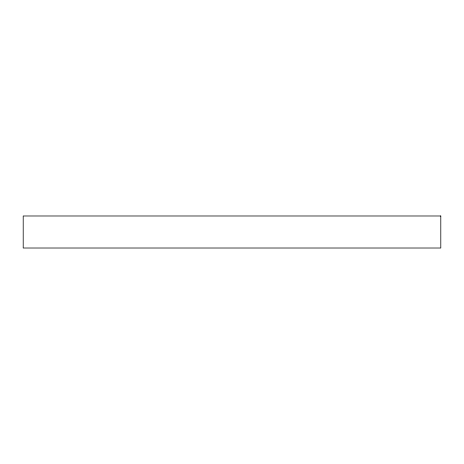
<?xml version="1.0" encoding="UTF-8"?>
<svg xmlns="http://www.w3.org/2000/svg" width="464" height="464" viewBox="0 0 464 464"><rect width="100%" height="100%" fill="white"/><g stroke="black" fill="none" stroke-linecap="round" stroke-linejoin="round"><path stroke-width="0.7" d="M440.8 215.986L23.2 215.986L23.2 248.014L440.8 248.014L440.8 215.986"/></g></svg>
